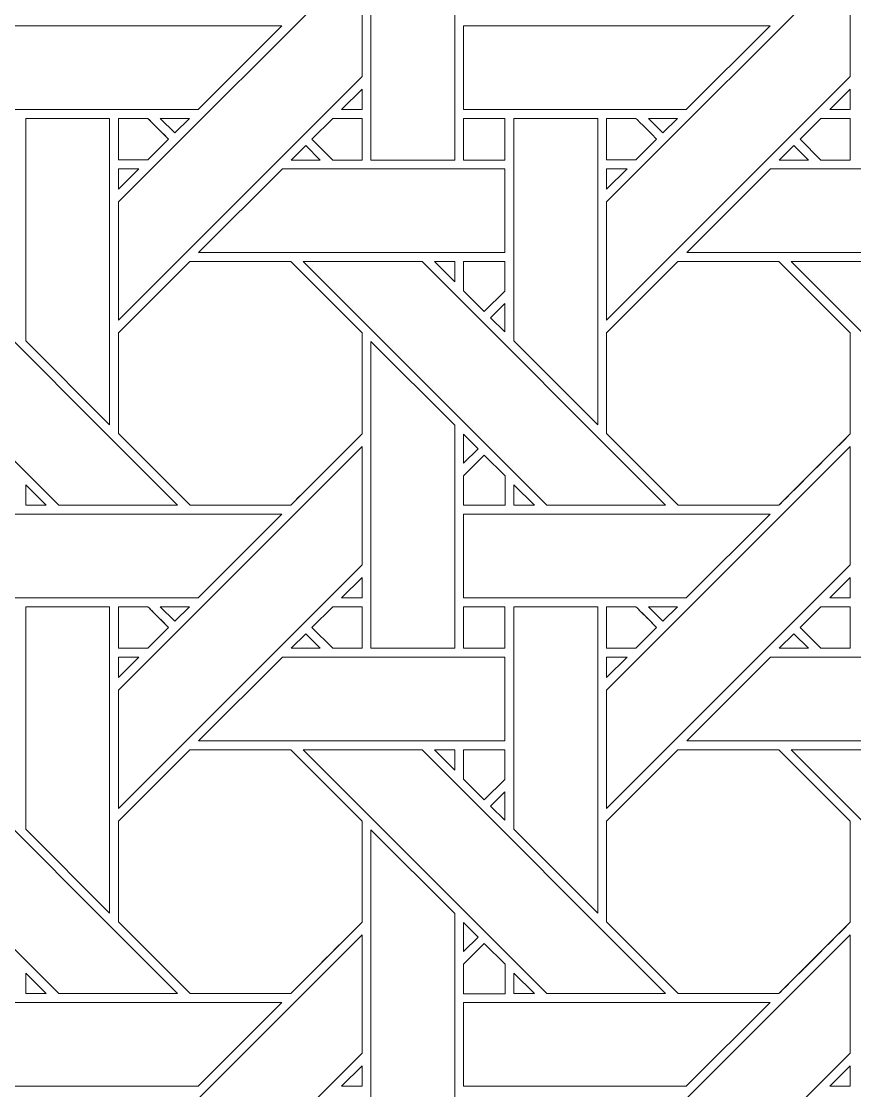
# Model space of a CAD drawing. Header units: inches. Extents: x 2.4 to 22.4, y -0.9 to 19.1.
# Drawn here: x 16.227 to 17.846, y 8.195 to 10.272 of the extents above; entities that cross this region are included whole.
import ezdxf

# ---------------------------------------------------------------- set-up
doc = ezdxf.new("R2010")
doc.units = ezdxf.units.IN
doc.header["$MEASUREMENT"] = 0
doc.layers.add('Design', color=7, linetype='Continuous', lineweight=0)

msp = doc.modelspace()

# ---------------------------------------------------------------- linework, layer by layer
at = {"layer": 'Design'}
for points, knots in [([(12.3829, 19.0948), (6.86, 19.0948), (2.3829, 14.6176), (2.3829, 9.0948), (2.3829, 3.5719), (6.86, -0.9052), (12.3829, -0.9052), (17.9057, -0.9052), (22.3829, 3.5719), (22.3829, 9.0948), (22.3829, 14.6176), (17.9057, 19.0948), (12.3829, 19.0948)], [0, 0, 0, 0, 1, 1, 1, 2, 2, 2, 3, 3, 3, 4, 4, 4, 4]), ([(12.3829, 17.972), (7.4801, 17.972), (3.5056, 13.9975), (3.5056, 9.0948), (3.5056, 4.192), (7.4801, 0.2175), (12.3829, 0.2175), (17.2856, 0.2175), (21.2601, 4.192), (21.2601, 9.0948), (21.2601, 13.9975), (17.2856, 17.972), (12.3829, 17.972)], [0, 0, 0, 0, 1, 1, 1, 2, 2, 2, 3, 3, 3, 4, 4, 4, 4]), ([(16.9061, 10.0031), (16.9061, 10.0031), (16.9061, 10.599), (16.9061, 10.599), (16.9061, 10.599), (17.0689, 10.4368), (17.0689, 10.4368), (17.0689, 10.4368), (17.0689, 10.0031), (17.0689, 10.0031), (17.0689, 10.0031), (16.9061, 10.0031), (16.9061, 10.0031)], [0, 0, 0, 0, 1, 1, 1, 2, 2, 2, 3, 3, 3, 4, 4, 4, 4]), ([(16.889, 10.1654), (16.889, 10.1654), (16.4153, 9.6917), (16.4153, 9.6917), (16.4153, 9.6917), (16.4153, 9.9218), (16.4153, 9.9218), (16.4153, 9.9218), (16.889, 10.3954), (16.889, 10.3954), (16.889, 10.3954), (16.889, 10.1654), (16.889, 10.1654)], [0, 0, 0, 0, 1, 1, 1, 2, 2, 2, 3, 3, 3, 4, 4, 4, 4]), ([(17.8377, 10.1654), (17.8377, 10.1654), (17.364, 9.6917), (17.364, 9.6917), (17.364, 9.6917), (17.364, 9.9218), (17.364, 9.9218), (17.364, 9.9218), (17.8377, 10.3954), (17.8377, 10.3954), (17.8377, 10.3954), (17.8377, 10.1654), (17.8377, 10.1654)], [0, 0, 0, 0, 1, 1, 1, 2, 2, 2, 3, 3, 3, 4, 4, 4, 4]), ([(16.5704, 10.1012), (16.5704, 10.1012), (16.1375, 10.1012), (16.1375, 10.1012), (16.1375, 10.1012), (16.1375, 10.2639), (16.1375, 10.2639), (16.1375, 10.2639), (16.7332, 10.2639), (16.7332, 10.2639), (16.7332, 10.2639), (16.5704, 10.1012), (16.5704, 10.1012)], [0, 0, 0, 0, 1, 1, 1, 2, 2, 2, 3, 3, 3, 4, 4, 4, 4]), ([(17.5191, 10.1012), (17.5191, 10.1012), (17.0862, 10.1012), (17.0862, 10.1012), (17.0862, 10.1012), (17.0862, 10.2639), (17.0862, 10.2639), (17.0862, 10.2639), (17.6819, 10.2639), (17.6819, 10.2639), (17.6819, 10.2639), (17.5191, 10.1012), (17.5191, 10.1012)], [0, 0, 0, 0, 1, 1, 1, 2, 2, 2, 3, 3, 3, 4, 4, 4, 4]), ([(16.889, 10.141), (16.889, 10.141), (16.889, 10.1012), (16.889, 10.1012), (16.889, 10.1012), (16.8492, 10.1012), (16.8492, 10.1012), (16.8492, 10.1012), (16.889, 10.141), (16.889, 10.141)], [0, 0, 0, 0, 1, 1, 1, 2, 2, 2, 3, 3, 3, 3]), ([(17.8377, 10.141), (17.8377, 10.141), (17.8377, 10.1012), (17.8377, 10.1012), (17.8377, 10.1012), (17.7979, 10.1012), (17.7979, 10.1012), (17.7979, 10.1012), (17.8377, 10.141), (17.8377, 10.141)], [0, 0, 0, 0, 1, 1, 1, 2, 2, 2, 3, 3, 3, 3]), ([(16.2352, 9.6517), (16.2352, 9.6517), (16.2352, 10.0839), (16.2352, 10.0839), (16.2352, 10.0839), (16.3982, 10.0839), (16.3982, 10.0839), (16.3982, 10.0839), (16.3982, 9.4888), (16.3982, 9.4888), (16.3982, 9.4888), (16.2352, 9.6517), (16.2352, 9.6517)], [0, 0, 0, 0, 1, 1, 1, 2, 2, 2, 3, 3, 3, 4, 4, 4, 4]), ([(16.4153, 10.0032), (16.4153, 10.0032), (16.4153, 10.0839), (16.4153, 10.0839), (16.4153, 10.0839), (16.4724, 10.0839), (16.4724, 10.0839), (16.4775, 10.0788), (16.5083, 10.048), (16.5127, 10.0436), (16.5127, 10.0436), (16.4723, 10.0032), (16.4723, 10.0032), (16.4723, 10.0032), (16.4153, 10.0032), (16.4153, 10.0032)], [0, 0, 0, 0, 1, 1, 1, 2, 2, 2, 3, 3, 3, 4, 4, 4, 5, 5, 5, 5]), ([(16.4973, 10.059), (16.4973, 10.059), (16.5127, 10.0436), (16.5127, 10.0436), (16.5127, 10.0436), (16.4723, 10.0032), (16.4723, 10.0032), (16.4723, 10.0032), (16.4153, 10.0032), (16.4153, 10.0032), (16.4153, 10.0032), (16.4153, 10.0839), (16.4153, 10.0839), (16.4153, 10.0839), (16.4724, 10.0839), (16.4724, 10.0839), (16.4778, 10.0785), (16.4879, 10.0685), (16.4973, 10.059)], [0, 0, 0, 0, 1, 1, 1, 2, 2, 2, 3, 3, 3, 4, 4, 4, 5, 5, 5, 6, 6, 6, 6]), ([(16.4967, 10.0839), (16.4967, 10.0839), (16.5532, 10.0839), (16.5532, 10.0839), (16.5532, 10.0839), (16.5249, 10.0557), (16.5249, 10.0557), (16.5249, 10.0557), (16.4967, 10.0839), (16.4967, 10.0839)], [0, 0, 0, 0, 1, 1, 1, 2, 2, 2, 3, 3, 3, 3]), ([(16.8319, 10.0031), (16.8319, 10.0031), (16.7915, 10.0435), (16.7915, 10.0435), (16.7915, 10.0435), (16.832, 10.084), (16.832, 10.084), (16.832, 10.084), (16.889, 10.084), (16.889, 10.084), (16.889, 10.084), (16.889, 10.0031), (16.889, 10.0031), (16.889, 10.0031), (16.8319, 10.0031), (16.8319, 10.0031)], [0, 0, 0, 0, 1, 1, 1, 2, 2, 2, 3, 3, 3, 4, 4, 4, 5, 5, 5, 5]), ([(16.889, 10.0031), (16.889, 10.0031), (16.8319, 10.0031), (16.8319, 10.0031), (16.8319, 10.0031), (16.7915, 10.0435), (16.7915, 10.0435), (16.7915, 10.0435), (16.832, 10.084), (16.832, 10.084), (16.832, 10.084), (16.889, 10.084), (16.889, 10.084), (16.889, 10.084), (16.889, 10.0031), (16.889, 10.0031)], [0, 0, 0, 0, 1, 1, 1, 2, 2, 2, 3, 3, 3, 4, 4, 4, 5, 5, 5, 5]), ([(17.0862, 10.0031), (17.0862, 10.0031), (17.0862, 10.0839), (17.0862, 10.0839), (17.0862, 10.0839), (17.1665, 10.0839), (17.1665, 10.0839), (17.1665, 10.0839), (17.1665, 10.0031), (17.1665, 10.0031), (17.1665, 10.0031), (17.0862, 10.0031), (17.0862, 10.0031)], [0, 0, 0, 0, 1, 1, 1, 2, 2, 2, 3, 3, 3, 4, 4, 4, 4]), ([(17.0862, 10.0031), (17.0862, 10.0031), (17.0862, 10.0839), (17.0862, 10.0839), (17.0862, 10.0839), (17.1665, 10.0839), (17.1665, 10.0839), (17.1665, 10.0839), (17.1665, 10.0031), (17.1665, 10.0031), (17.1665, 10.0031), (17.0862, 10.0031), (17.0862, 10.0031)], [0, 0, 0, 0, 1, 1, 1, 2, 2, 2, 3, 3, 3, 4, 4, 4, 4]), ([(17.184, 9.6517), (17.184, 9.6517), (17.184, 10.0839), (17.184, 10.0839), (17.184, 10.0839), (17.3469, 10.0839), (17.3469, 10.0839), (17.3469, 10.0839), (17.3469, 9.4888), (17.3469, 9.4888), (17.3469, 9.4888), (17.184, 9.6517), (17.184, 9.6517)], [0, 0, 0, 0, 1, 1, 1, 2, 2, 2, 3, 3, 3, 4, 4, 4, 4]), ([(17.3641, 10.0032), (17.3641, 10.0032), (17.3641, 10.0839), (17.3641, 10.0839), (17.3641, 10.0839), (17.4211, 10.0839), (17.4211, 10.0839), (17.4263, 10.0788), (17.457, 10.048), (17.4615, 10.0436), (17.4615, 10.0436), (17.421, 10.0032), (17.421, 10.0032), (17.421, 10.0032), (17.3641, 10.0032), (17.3641, 10.0032)], [0, 0, 0, 0, 1, 1, 1, 2, 2, 2, 3, 3, 3, 4, 4, 4, 5, 5, 5, 5]), ([(17.4615, 10.0436), (17.4615, 10.0436), (17.421, 10.0032), (17.421, 10.0032), (17.421, 10.0032), (17.3641, 10.0032), (17.3641, 10.0032), (17.3641, 10.0032), (17.3641, 10.0839), (17.3641, 10.0839), (17.3641, 10.0839), (17.4211, 10.0839), (17.4211, 10.0839), (17.4263, 10.0788), (17.4571, 10.048), (17.4615, 10.0436)], [0, 0, 0, 0, 1, 1, 1, 2, 2, 2, 3, 3, 3, 4, 4, 4, 5, 5, 5, 5]), ([(17.4455, 10.0839), (17.4455, 10.0839), (17.5019, 10.0839), (17.5019, 10.0839), (17.5019, 10.0839), (17.4736, 10.0557), (17.4736, 10.0557), (17.4736, 10.0557), (17.4455, 10.0839), (17.4455, 10.0839)], [0, 0, 0, 0, 1, 1, 1, 2, 2, 2, 3, 3, 3, 3]), ([(17.7806, 10.0031), (17.7806, 10.0031), (17.7403, 10.0435), (17.7403, 10.0435), (17.7403, 10.0435), (17.7807, 10.084), (17.7807, 10.084), (17.7807, 10.084), (17.8377, 10.084), (17.8377, 10.084), (17.8377, 10.084), (17.8377, 10.0031), (17.8377, 10.0031), (17.8377, 10.0031), (17.7806, 10.0031), (17.7806, 10.0031)], [0, 0, 0, 0, 1, 1, 1, 2, 2, 2, 3, 3, 3, 4, 4, 4, 5, 5, 5, 5]), ([(17.8377, 10.0031), (17.8377, 10.0031), (17.7806, 10.0031), (17.7806, 10.0031), (17.7806, 10.0031), (17.7403, 10.0435), (17.7403, 10.0435), (17.7403, 10.0435), (17.7807, 10.084), (17.7807, 10.084), (17.7807, 10.084), (17.8377, 10.084), (17.8377, 10.084), (17.8377, 10.084), (17.8377, 10.0031), (17.8377, 10.0031)], [0, 0, 0, 0, 1, 1, 1, 2, 2, 2, 3, 3, 3, 4, 4, 4, 5, 5, 5, 5]), ([(16.7794, 10.0314), (16.7794, 10.0314), (16.8076, 10.0031), (16.8076, 10.0031), (16.8076, 10.0031), (16.7511, 10.0031), (16.7511, 10.0031), (16.7511, 10.0031), (16.7794, 10.0314), (16.7794, 10.0314)], [0, 0, 0, 0, 1, 1, 1, 2, 2, 2, 3, 3, 3, 3]), ([(17.7281, 10.0314), (17.7281, 10.0314), (17.7564, 10.0031), (17.7564, 10.0031), (17.7564, 10.0031), (17.6999, 10.0031), (17.6999, 10.0031), (17.6999, 10.0031), (17.7281, 10.0314), (17.7281, 10.0314)], [0, 0, 0, 0, 1, 1, 1, 2, 2, 2, 3, 3, 3, 3]), ([(16.4551, 9.986), (16.4551, 9.986), (16.4153, 9.9462), (16.4153, 9.9462), (16.4153, 9.9462), (16.4153, 9.986), (16.4153, 9.986), (16.4153, 9.986), (16.4551, 9.986), (16.4551, 9.986)], [0, 0, 0, 0, 1, 1, 1, 2, 2, 2, 3, 3, 3, 3]), ([(17.1664, 9.986), (17.1664, 9.986), (17.1664, 9.8232), (17.1664, 9.8232), (17.1664, 9.8232), (16.5711, 9.8232), (16.5711, 9.8232), (16.5711, 9.8232), (16.734, 9.986), (16.734, 9.986), (16.734, 9.986), (17.1664, 9.986), (17.1664, 9.986)], [0, 0, 0, 0, 1, 1, 1, 2, 2, 2, 3, 3, 3, 4, 4, 4, 4]), ([(17.4039, 9.986), (17.4039, 9.986), (17.364, 9.9462), (17.364, 9.9462), (17.364, 9.9462), (17.364, 9.986), (17.364, 9.986), (17.364, 9.986), (17.4039, 9.986), (17.4039, 9.986)], [0, 0, 0, 0, 1, 1, 1, 2, 2, 2, 3, 3, 3, 3]), ([(18.1152, 9.986), (18.1152, 9.986), (18.1152, 9.8232), (18.1152, 9.8232), (18.1152, 9.8232), (17.5199, 9.8232), (17.5199, 9.8232), (17.5199, 9.8232), (17.6827, 9.986), (17.6827, 9.986), (17.6827, 9.986), (18.1152, 9.986), (18.1152, 9.986)], [0, 0, 0, 0, 1, 1, 1, 2, 2, 2, 3, 3, 3, 4, 4, 4, 4]), ([(16.2993, 9.3324), (16.2993, 9.3324), (15.8257, 9.8061), (15.8257, 9.8061), (15.8257, 9.8061), (16.0567, 9.8061), (16.0567, 9.8061), (16.0567, 9.8061), (16.5303, 9.3324), (16.5303, 9.3324), (16.5303, 9.3324), (16.2993, 9.3324), (16.2993, 9.3324)], [0, 0, 0, 0, 1, 1, 1, 2, 2, 2, 3, 3, 3, 4, 4, 4, 4]), ([(16.7503, 9.3324), (16.7503, 9.3324), (16.5546, 9.3324), (16.5546, 9.3324), (16.5546, 9.3324), (16.4153, 9.4717), (16.4153, 9.4717), (16.4153, 9.4717), (16.4153, 9.6673), (16.4153, 9.6673), (16.4153, 9.6673), (16.554, 9.8061), (16.554, 9.8061), (16.554, 9.8061), (16.7502, 9.8061), (16.7502, 9.8061), (16.7502, 9.8061), (16.889, 9.6673), (16.889, 9.6673), (16.889, 9.6673), (16.889, 9.4711), (16.889, 9.4711), (16.8712, 9.4532), (16.7593, 9.3414), (16.7503, 9.3324)], [0, 0, 0, 0, 1, 1, 1, 2, 2, 2, 3, 3, 3, 4, 4, 4, 5, 5, 5, 6, 6, 6, 7, 7, 7, 8, 8, 8, 8]), ([(16.889, 9.4711), (16.8714, 9.4533), (16.7594, 9.3416), (16.7503, 9.3324), (16.7503, 9.3324), (16.5546, 9.3324), (16.5546, 9.3324), (16.5546, 9.3324), (16.4153, 9.4717), (16.4153, 9.4717), (16.4153, 9.4717), (16.4153, 9.6673), (16.4153, 9.6673), (16.4153, 9.6673), (16.554, 9.8061), (16.554, 9.8061), (16.554, 9.8061), (16.7502, 9.8061), (16.7502, 9.8061), (16.7502, 9.8061), (16.889, 9.6673), (16.889, 9.6673), (16.889, 9.6673), (16.889, 9.4711), (16.889, 9.4711)], [0, 0, 0, 0, 1, 1, 1, 2, 2, 2, 3, 3, 3, 4, 4, 4, 5, 5, 5, 6, 6, 6, 7, 7, 7, 8, 8, 8, 8]), ([(17.248, 9.3324), (17.248, 9.3324), (16.7745, 9.8061), (16.7745, 9.8061), (16.7745, 9.8061), (17.0054, 9.8061), (17.0054, 9.8061), (17.0054, 9.8061), (17.479, 9.3324), (17.479, 9.3324), (17.479, 9.3324), (17.248, 9.3324), (17.248, 9.3324)], [0, 0, 0, 0, 1, 1, 1, 2, 2, 2, 3, 3, 3, 4, 4, 4, 4]), ([(17.069, 9.8061), (17.069, 9.8061), (17.069, 9.7662), (17.069, 9.7662), (17.069, 9.7662), (17.0295, 9.8061), (17.0295, 9.8061), (17.0295, 9.8061), (17.069, 9.8061), (17.069, 9.8061)], [0, 0, 0, 0, 1, 1, 1, 2, 2, 2, 3, 3, 3, 3]), ([(17.1665, 9.8061), (17.1665, 9.8061), (17.1665, 9.7485), (17.1665, 9.7485), (17.1665, 9.7485), (17.1265, 9.7085), (17.1265, 9.7085), (17.1265, 9.7085), (17.0862, 9.7489), (17.0862, 9.7489), (17.0862, 9.7489), (17.0862, 9.8061), (17.0862, 9.8061), (17.0862, 9.8061), (17.1665, 9.8061), (17.1665, 9.8061)], [0, 0, 0, 0, 1, 1, 1, 2, 2, 2, 3, 3, 3, 4, 4, 4, 5, 5, 5, 5]), ([(17.1265, 9.7085), (17.1265, 9.7085), (17.0862, 9.7489), (17.0862, 9.7489), (17.0862, 9.7489), (17.0862, 9.8061), (17.0862, 9.8061), (17.0862, 9.8061), (17.1665, 9.8061), (17.1665, 9.8061), (17.1665, 9.8061), (17.1665, 9.7485), (17.1665, 9.7485), (17.1665, 9.7485), (17.1265, 9.7085), (17.1265, 9.7085)], [0, 0, 0, 0, 1, 1, 1, 2, 2, 2, 3, 3, 3, 4, 4, 4, 5, 5, 5, 5]), ([(17.699, 9.3324), (17.699, 9.3324), (17.5033, 9.3324), (17.5033, 9.3324), (17.5033, 9.3324), (17.3641, 9.4717), (17.3641, 9.4717), (17.3641, 9.4717), (17.3641, 9.6673), (17.3641, 9.6673), (17.3641, 9.6673), (17.5028, 9.8061), (17.5028, 9.8061), (17.5028, 9.8061), (17.699, 9.8061), (17.699, 9.8061), (17.699, 9.8061), (17.8377, 9.6673), (17.8377, 9.6673), (17.8377, 9.6673), (17.8377, 9.4711), (17.8377, 9.4711), (17.8199, 9.4532), (17.708, 9.3414), (17.699, 9.3324)], [0, 0, 0, 0, 1, 1, 1, 2, 2, 2, 3, 3, 3, 4, 4, 4, 5, 5, 5, 6, 6, 6, 7, 7, 7, 8, 8, 8, 8]), ([(17.8377, 9.4711), (17.8203, 9.4535), (17.7083, 9.3417), (17.699, 9.3324), (17.699, 9.3324), (17.5033, 9.3324), (17.5033, 9.3324), (17.5033, 9.3324), (17.3641, 9.4717), (17.3641, 9.4717), (17.3641, 9.4717), (17.3641, 9.6673), (17.3641, 9.6673), (17.3641, 9.6673), (17.5028, 9.8061), (17.5028, 9.8061), (17.5028, 9.8061), (17.699, 9.8061), (17.699, 9.8061), (17.699, 9.8061), (17.8377, 9.6673), (17.8377, 9.6673), (17.8377, 9.6673), (17.8377, 9.4711), (17.8377, 9.4711)], [0, 0, 0, 0, 1, 1, 1, 2, 2, 2, 3, 3, 3, 4, 4, 4, 5, 5, 5, 6, 6, 6, 7, 7, 7, 8, 8, 8, 8]), ([(18.1968, 9.3324), (18.1968, 9.3324), (17.7232, 9.8061), (17.7232, 9.8061), (17.7232, 9.8061), (17.9541, 9.8061), (17.9541, 9.8061), (17.9541, 9.8061), (18.4278, 9.3324), (18.4278, 9.3324), (18.4278, 9.3324), (18.1968, 9.3324), (18.1968, 9.3324)], [0, 0, 0, 0, 1, 1, 1, 2, 2, 2, 3, 3, 3, 4, 4, 4, 4]), ([(17.1664, 9.7242), (17.1664, 9.7242), (17.1664, 9.6691), (17.1664, 9.6691), (17.1664, 9.6691), (17.1387, 9.6964), (17.1387, 9.6964), (17.1387, 9.6964), (17.1664, 9.7242), (17.1664, 9.7242)], [0, 0, 0, 0, 1, 1, 1, 2, 2, 2, 3, 3, 3, 3]), ([(16.9061, 9.0544), (16.9061, 9.0544), (16.9061, 9.6503), (16.9061, 9.6503), (16.9061, 9.6503), (17.0689, 9.4881), (17.0689, 9.4881), (17.0689, 9.4881), (17.0689, 9.0544), (17.0689, 9.0544), (17.0689, 9.0544), (16.9061, 9.0544), (16.9061, 9.0544)], [0, 0, 0, 0, 1, 1, 1, 2, 2, 2, 3, 3, 3, 4, 4, 4, 4]), ([(17.0862, 9.4138), (17.0862, 9.4138), (17.0862, 9.4706), (17.0862, 9.4706), (17.0862, 9.4706), (17.1144, 9.442), (17.1144, 9.442), (17.1144, 9.442), (17.0862, 9.4138), (17.0862, 9.4138)], [0, 0, 0, 0, 1, 1, 1, 2, 2, 2, 3, 3, 3, 3]), ([(16.889, 9.2166), (16.889, 9.2166), (16.4153, 8.743), (16.4153, 8.743), (16.4153, 8.743), (16.4153, 8.9731), (16.4153, 8.9731), (16.4153, 8.9731), (16.889, 9.4467), (16.889, 9.4467), (16.889, 9.4467), (16.889, 9.2166), (16.889, 9.2166)], [0, 0, 0, 0, 1, 1, 1, 2, 2, 2, 3, 3, 3, 4, 4, 4, 4]), ([(17.8377, 9.2166), (17.8377, 9.2166), (17.364, 8.743), (17.364, 8.743), (17.364, 8.743), (17.364, 8.9731), (17.364, 8.9731), (17.364, 8.9731), (17.8377, 9.4467), (17.8377, 9.4467), (17.8377, 9.4467), (17.8377, 9.2166), (17.8377, 9.2166)], [0, 0, 0, 0, 1, 1, 1, 2, 2, 2, 3, 3, 3, 4, 4, 4, 4]), ([(17.0862, 9.3322), (17.0862, 9.3322), (17.0862, 9.3895), (17.0862, 9.3895), (17.0862, 9.3895), (17.1265, 9.4298), (17.1265, 9.4298), (17.1265, 9.4298), (17.1669, 9.3895), (17.1669, 9.3895), (17.1669, 9.3895), (17.1669, 9.3322), (17.1669, 9.3322), (17.1669, 9.3322), (17.0862, 9.3322), (17.0862, 9.3322)], [0, 0, 0, 0, 1, 1, 1, 2, 2, 2, 3, 3, 3, 4, 4, 4, 5, 5, 5, 5]), ([(17.1265, 9.4298), (17.1265, 9.4298), (17.1669, 9.3895), (17.1669, 9.3895), (17.1669, 9.3895), (17.1669, 9.3322), (17.1669, 9.3322), (17.1669, 9.3322), (17.0862, 9.3322), (17.0862, 9.3322), (17.0862, 9.3322), (17.0862, 9.3895), (17.0862, 9.3895), (17.0862, 9.3895), (17.1265, 9.4298), (17.1265, 9.4298)], [0, 0, 0, 0, 1, 1, 1, 2, 2, 2, 3, 3, 3, 4, 4, 4, 5, 5, 5, 5]), ([(16.2354, 9.3324), (16.2354, 9.3324), (16.2354, 9.3722), (16.2354, 9.3722), (16.2354, 9.3722), (16.2751, 9.3324), (16.2751, 9.3324), (16.2751, 9.3324), (16.2354, 9.3324), (16.2354, 9.3324)], [0, 0, 0, 0, 1, 1, 1, 2, 2, 2, 3, 3, 3, 3]), ([(17.1841, 9.3324), (17.1841, 9.3324), (17.1841, 9.3722), (17.1841, 9.3722), (17.1841, 9.3722), (17.2238, 9.3324), (17.2238, 9.3324), (17.2238, 9.3324), (17.1841, 9.3324), (17.1841, 9.3324)], [0, 0, 0, 0, 1, 1, 1, 2, 2, 2, 3, 3, 3, 3]), ([(16.5704, 9.1525), (16.5704, 9.1525), (16.1375, 9.1525), (16.1375, 9.1525), (16.1375, 9.1525), (16.1375, 9.3152), (16.1375, 9.3152), (16.1375, 9.3152), (16.7332, 9.3152), (16.7332, 9.3152), (16.7332, 9.3152), (16.5704, 9.1525), (16.5704, 9.1525)], [0, 0, 0, 0, 1, 1, 1, 2, 2, 2, 3, 3, 3, 4, 4, 4, 4]), ([(17.5191, 9.1525), (17.5191, 9.1525), (17.0862, 9.1525), (17.0862, 9.1525), (17.0862, 9.1525), (17.0862, 9.3152), (17.0862, 9.3152), (17.0862, 9.3152), (17.6819, 9.3152), (17.6819, 9.3152), (17.6819, 9.3152), (17.5191, 9.1525), (17.5191, 9.1525)], [0, 0, 0, 0, 1, 1, 1, 2, 2, 2, 3, 3, 3, 4, 4, 4, 4]), ([(16.889, 9.1923), (16.889, 9.1923), (16.889, 9.1525), (16.889, 9.1525), (16.889, 9.1525), (16.8492, 9.1525), (16.8492, 9.1525), (16.8492, 9.1525), (16.889, 9.1923), (16.889, 9.1923)], [0, 0, 0, 0, 1, 1, 1, 2, 2, 2, 3, 3, 3, 3]), ([(17.8377, 9.1923), (17.8377, 9.1923), (17.8377, 9.1525), (17.8377, 9.1525), (17.8377, 9.1525), (17.7979, 9.1525), (17.7979, 9.1525), (17.7979, 9.1525), (17.8377, 9.1923), (17.8377, 9.1923)], [0, 0, 0, 0, 1, 1, 1, 2, 2, 2, 3, 3, 3, 3]), ([(16.2352, 8.703), (16.2352, 8.703), (16.2352, 9.1352), (16.2352, 9.1352), (16.2352, 9.1352), (16.3982, 9.1352), (16.3982, 9.1352), (16.3982, 9.1352), (16.3982, 8.5401), (16.3982, 8.5401), (16.3982, 8.5401), (16.2352, 8.703), (16.2352, 8.703)], [0, 0, 0, 0, 1, 1, 1, 2, 2, 2, 3, 3, 3, 4, 4, 4, 4]), ([(16.4153, 9.0544), (16.4153, 9.0544), (16.4153, 9.1352), (16.4153, 9.1352), (16.4153, 9.1352), (16.4724, 9.1352), (16.4724, 9.1352), (16.4775, 9.1301), (16.5083, 9.0993), (16.5127, 9.0948), (16.5127, 9.0948), (16.4723, 9.0544), (16.4723, 9.0544), (16.4723, 9.0544), (16.4153, 9.0544), (16.4153, 9.0544)], [0, 0, 0, 0, 1, 1, 1, 2, 2, 2, 3, 3, 3, 4, 4, 4, 5, 5, 5, 5]), ([(16.4988, 9.1088), (16.4988, 9.1088), (16.5127, 9.0948), (16.5127, 9.0948), (16.5127, 9.0948), (16.4723, 9.0544), (16.4723, 9.0544), (16.4723, 9.0544), (16.4153, 9.0544), (16.4153, 9.0544), (16.4153, 9.0544), (16.4153, 9.1352), (16.4153, 9.1352), (16.4153, 9.1352), (16.4724, 9.1352), (16.4724, 9.1352), (16.4781, 9.1295), (16.489, 9.1186), (16.4988, 9.1088)], [0, 0, 0, 0, 1, 1, 1, 2, 2, 2, 3, 3, 3, 4, 4, 4, 5, 5, 5, 6, 6, 6, 6]), ([(16.4967, 9.1352), (16.4967, 9.1352), (16.5532, 9.1352), (16.5532, 9.1352), (16.5532, 9.1352), (16.5249, 9.107), (16.5249, 9.107), (16.5249, 9.107), (16.4967, 9.1352), (16.4967, 9.1352)], [0, 0, 0, 0, 1, 1, 1, 2, 2, 2, 3, 3, 3, 3]), ([(16.8319, 9.0544), (16.8319, 9.0544), (16.7915, 9.0948), (16.7915, 9.0948), (16.7915, 9.0948), (16.832, 9.1352), (16.832, 9.1352), (16.832, 9.1352), (16.889, 9.1352), (16.889, 9.1352), (16.889, 9.1352), (16.889, 9.0544), (16.889, 9.0544), (16.889, 9.0544), (16.8319, 9.0544), (16.8319, 9.0544)], [0, 0, 0, 0, 1, 1, 1, 2, 2, 2, 3, 3, 3, 4, 4, 4, 5, 5, 5, 5]), ([(16.889, 9.0544), (16.889, 9.0544), (16.8319, 9.0544), (16.8319, 9.0544), (16.8319, 9.0544), (16.7915, 9.0948), (16.7915, 9.0948), (16.7915, 9.0948), (16.832, 9.1352), (16.832, 9.1352), (16.832, 9.1352), (16.889, 9.1352), (16.889, 9.1352), (16.889, 9.1352), (16.889, 9.0544), (16.889, 9.0544)], [0, 0, 0, 0, 1, 1, 1, 2, 2, 2, 3, 3, 3, 4, 4, 4, 5, 5, 5, 5]), ([(17.0862, 9.0544), (17.0862, 9.0544), (17.0862, 9.1352), (17.0862, 9.1352), (17.0862, 9.1352), (17.1665, 9.1352), (17.1665, 9.1352), (17.1665, 9.1352), (17.1665, 9.0544), (17.1665, 9.0544), (17.1665, 9.0544), (17.0862, 9.0544), (17.0862, 9.0544)], [0, 0, 0, 0, 1, 1, 1, 2, 2, 2, 3, 3, 3, 4, 4, 4, 4]), ([(17.0862, 9.0544), (17.0862, 9.0544), (17.0862, 9.1352), (17.0862, 9.1352), (17.0862, 9.1352), (17.1665, 9.1352), (17.1665, 9.1352), (17.1665, 9.1352), (17.1665, 9.0544), (17.1665, 9.0544), (17.1665, 9.0544), (17.0862, 9.0544), (17.0862, 9.0544)], [0, 0, 0, 0, 1, 1, 1, 2, 2, 2, 3, 3, 3, 4, 4, 4, 4]), ([(17.184, 8.703), (17.184, 8.703), (17.184, 9.1352), (17.184, 9.1352), (17.184, 9.1352), (17.3469, 9.1352), (17.3469, 9.1352), (17.3469, 9.1352), (17.3469, 8.5401), (17.3469, 8.5401), (17.3469, 8.5401), (17.184, 8.703), (17.184, 8.703)], [0, 0, 0, 0, 1, 1, 1, 2, 2, 2, 3, 3, 3, 4, 4, 4, 4]), ([(17.3641, 9.0544), (17.3641, 9.0544), (17.3641, 9.1352), (17.3641, 9.1352), (17.3641, 9.1352), (17.4211, 9.1352), (17.4211, 9.1352), (17.4263, 9.1301), (17.457, 9.0993), (17.4615, 9.0948), (17.4615, 9.0948), (17.421, 9.0544), (17.421, 9.0544), (17.421, 9.0544), (17.3641, 9.0544), (17.3641, 9.0544)], [0, 0, 0, 0, 1, 1, 1, 2, 2, 2, 3, 3, 3, 4, 4, 4, 5, 5, 5, 5]), ([(17.446, 9.1102), (17.446, 9.1102), (17.4615, 9.0948), (17.4615, 9.0948), (17.4615, 9.0948), (17.421, 9.0544), (17.421, 9.0544), (17.421, 9.0544), (17.3641, 9.0544), (17.3641, 9.0544), (17.3641, 9.0544), (17.3641, 9.1352), (17.3641, 9.1352), (17.3641, 9.1352), (17.4211, 9.1352), (17.4211, 9.1352), (17.4266, 9.1298), (17.4366, 9.1197), (17.446, 9.1102)], [0, 0, 0, 0, 1, 1, 1, 2, 2, 2, 3, 3, 3, 4, 4, 4, 5, 5, 5, 6, 6, 6, 6]), ([(17.4455, 9.1352), (17.4455, 9.1352), (17.5019, 9.1352), (17.5019, 9.1352), (17.5019, 9.1352), (17.4736, 9.107), (17.4736, 9.107), (17.4736, 9.107), (17.4455, 9.1352), (17.4455, 9.1352)], [0, 0, 0, 0, 1, 1, 1, 2, 2, 2, 3, 3, 3, 3]), ([(17.7806, 9.0544), (17.7806, 9.0544), (17.7403, 9.0948), (17.7403, 9.0948), (17.7403, 9.0948), (17.7807, 9.1352), (17.7807, 9.1352), (17.7807, 9.1352), (17.8377, 9.1352), (17.8377, 9.1352), (17.8377, 9.1352), (17.8377, 9.0544), (17.8377, 9.0544), (17.8377, 9.0544), (17.7806, 9.0544), (17.7806, 9.0544)], [0, 0, 0, 0, 1, 1, 1, 2, 2, 2, 3, 3, 3, 4, 4, 4, 5, 5, 5, 5]), ([(17.8377, 9.0544), (17.8377, 9.0544), (17.7806, 9.0544), (17.7806, 9.0544), (17.7806, 9.0544), (17.7403, 9.0948), (17.7403, 9.0948), (17.7403, 9.0948), (17.7807, 9.1352), (17.7807, 9.1352), (17.7807, 9.1352), (17.8377, 9.1352), (17.8377, 9.1352), (17.8377, 9.1352), (17.8377, 9.0544), (17.8377, 9.0544)], [0, 0, 0, 0, 1, 1, 1, 2, 2, 2, 3, 3, 3, 4, 4, 4, 5, 5, 5, 5]), ([(16.7794, 9.0827), (16.7794, 9.0827), (16.8076, 9.0544), (16.8076, 9.0544), (16.8076, 9.0544), (16.7511, 9.0544), (16.7511, 9.0544), (16.7511, 9.0544), (16.7794, 9.0827), (16.7794, 9.0827)], [0, 0, 0, 0, 1, 1, 1, 2, 2, 2, 3, 3, 3, 3]), ([(17.7281, 9.0827), (17.7281, 9.0827), (17.7564, 9.0544), (17.7564, 9.0544), (17.7564, 9.0544), (17.6999, 9.0544), (17.6999, 9.0544), (17.6999, 9.0544), (17.7281, 9.0827), (17.7281, 9.0827)], [0, 0, 0, 0, 1, 1, 1, 2, 2, 2, 3, 3, 3, 3]), ([(16.4551, 9.0373), (16.4551, 9.0373), (16.4153, 8.9975), (16.4153, 8.9975), (16.4153, 8.9975), (16.4153, 9.0373), (16.4153, 9.0373), (16.4153, 9.0373), (16.4551, 9.0373), (16.4551, 9.0373)], [0, 0, 0, 0, 1, 1, 1, 2, 2, 2, 3, 3, 3, 3]), ([(17.1664, 9.0373), (17.1664, 9.0373), (17.1664, 8.8745), (17.1664, 8.8745), (17.1664, 8.8745), (16.5711, 8.8745), (16.5711, 8.8745), (16.5711, 8.8745), (16.734, 9.0373), (16.734, 9.0373), (16.734, 9.0373), (17.1664, 9.0373), (17.1664, 9.0373)], [0, 0, 0, 0, 1, 1, 1, 2, 2, 2, 3, 3, 3, 4, 4, 4, 4]), ([(17.4039, 9.0373), (17.4039, 9.0373), (17.364, 8.9974), (17.364, 8.9974), (17.364, 8.9974), (17.364, 9.0373), (17.364, 9.0373), (17.364, 9.0373), (17.4039, 9.0373), (17.4039, 9.0373)], [0, 0, 0, 0, 1, 1, 1, 2, 2, 2, 3, 3, 3, 3]), ([(18.1152, 9.0373), (18.1152, 9.0373), (18.1152, 8.8745), (18.1152, 8.8745), (18.1152, 8.8745), (17.5199, 8.8745), (17.5199, 8.8745), (17.5199, 8.8745), (17.6827, 9.0373), (17.6827, 9.0373), (17.6827, 9.0373), (18.1152, 9.0373), (18.1152, 9.0373)], [0, 0, 0, 0, 1, 1, 1, 2, 2, 2, 3, 3, 3, 4, 4, 4, 4]), ([(16.2993, 8.3837), (16.2993, 8.3837), (15.8257, 8.8573), (15.8257, 8.8573), (15.8257, 8.8573), (16.0567, 8.8573), (16.0567, 8.8573), (16.0567, 8.8573), (16.5303, 8.3837), (16.5303, 8.3837), (16.5303, 8.3837), (16.2993, 8.3837), (16.2993, 8.3837)], [0, 0, 0, 0, 1, 1, 1, 2, 2, 2, 3, 3, 3, 4, 4, 4, 4]), ([(16.7503, 8.3837), (16.7503, 8.3837), (16.5546, 8.3837), (16.5546, 8.3837), (16.5546, 8.3837), (16.4153, 8.5229), (16.4153, 8.5229), (16.4153, 8.5229), (16.4153, 8.7186), (16.4153, 8.7186), (16.4153, 8.7186), (16.554, 8.8573), (16.554, 8.8573), (16.554, 8.8573), (16.7502, 8.8573), (16.7502, 8.8573), (16.7502, 8.8573), (16.889, 8.7186), (16.889, 8.7186), (16.889, 8.7186), (16.889, 8.5224), (16.889, 8.5224), (16.8712, 8.5045), (16.7593, 8.3927), (16.7503, 8.3837)], [0, 0, 0, 0, 1, 1, 1, 2, 2, 2, 3, 3, 3, 4, 4, 4, 5, 5, 5, 6, 6, 6, 7, 7, 7, 8, 8, 8, 8]), ([(16.889, 8.5224), (16.871, 8.5042), (16.7591, 8.3925), (16.7503, 8.3837), (16.7503, 8.3837), (16.5546, 8.3837), (16.5546, 8.3837), (16.5546, 8.3837), (16.4153, 8.5229), (16.4153, 8.5229), (16.4153, 8.5229), (16.4153, 8.7186), (16.4153, 8.7186), (16.4153, 8.7186), (16.554, 8.8573), (16.554, 8.8573), (16.554, 8.8573), (16.7502, 8.8573), (16.7502, 8.8573), (16.7502, 8.8573), (16.889, 8.7186), (16.889, 8.7186), (16.889, 8.7186), (16.889, 8.5224), (16.889, 8.5224)], [0, 0, 0, 0, 1, 1, 1, 2, 2, 2, 3, 3, 3, 4, 4, 4, 5, 5, 5, 6, 6, 6, 7, 7, 7, 8, 8, 8, 8]), ([(17.248, 8.3837), (17.248, 8.3837), (16.7745, 8.8573), (16.7745, 8.8573), (16.7745, 8.8573), (17.0054, 8.8573), (17.0054, 8.8573), (17.0054, 8.8573), (17.479, 8.3837), (17.479, 8.3837), (17.479, 8.3837), (17.248, 8.3837), (17.248, 8.3837)], [0, 0, 0, 0, 1, 1, 1, 2, 2, 2, 3, 3, 3, 4, 4, 4, 4]), ([(17.069, 8.8573), (17.069, 8.8573), (17.069, 8.8175), (17.069, 8.8175), (17.069, 8.8175), (17.0295, 8.8573), (17.0295, 8.8573), (17.0295, 8.8573), (17.069, 8.8573), (17.069, 8.8573)], [0, 0, 0, 0, 1, 1, 1, 2, 2, 2, 3, 3, 3, 3]), ([(17.1665, 8.8573), (17.1665, 8.8573), (17.1665, 8.7997), (17.1665, 8.7997), (17.1665, 8.7997), (17.1265, 8.7598), (17.1265, 8.7598), (17.1265, 8.7598), (17.0862, 8.8001), (17.0862, 8.8001), (17.0862, 8.8001), (17.0862, 8.8573), (17.0862, 8.8573), (17.0862, 8.8573), (17.1665, 8.8573), (17.1665, 8.8573)], [0, 0, 0, 0, 1, 1, 1, 2, 2, 2, 3, 3, 3, 4, 4, 4, 5, 5, 5, 5]), ([(17.1265, 8.7598), (17.1265, 8.7598), (17.0862, 8.8001), (17.0862, 8.8001), (17.0862, 8.8001), (17.0862, 8.8573), (17.0862, 8.8573), (17.0862, 8.8573), (17.1665, 8.8573), (17.1665, 8.8573), (17.1665, 8.8573), (17.1665, 8.7997), (17.1665, 8.7997), (17.1665, 8.7997), (17.1265, 8.7598), (17.1265, 8.7598)], [0, 0, 0, 0, 1, 1, 1, 2, 2, 2, 3, 3, 3, 4, 4, 4, 5, 5, 5, 5]), ([(17.699, 8.3837), (17.699, 8.3837), (17.5033, 8.3837), (17.5033, 8.3837), (17.5033, 8.3837), (17.3641, 8.5229), (17.3641, 8.5229), (17.3641, 8.5229), (17.3641, 8.7186), (17.3641, 8.7186), (17.3641, 8.7186), (17.5028, 8.8573), (17.5028, 8.8573), (17.5028, 8.8573), (17.699, 8.8573), (17.699, 8.8573), (17.699, 8.8573), (17.8377, 8.7186), (17.8377, 8.7186), (17.8377, 8.7186), (17.8377, 8.5224), (17.8377, 8.5224), (17.8199, 8.5044), (17.708, 8.3927), (17.699, 8.3837)], [0, 0, 0, 0, 1, 1, 1, 2, 2, 2, 3, 3, 3, 4, 4, 4, 5, 5, 5, 6, 6, 6, 7, 7, 7, 8, 8, 8, 8]), ([(17.8377, 8.5224), (17.8204, 8.5049), (17.7084, 8.3931), (17.699, 8.3837), (17.699, 8.3837), (17.5033, 8.3837), (17.5033, 8.3837), (17.5033, 8.3837), (17.3641, 8.5229), (17.3641, 8.5229), (17.3641, 8.5229), (17.3641, 8.7186), (17.3641, 8.7186), (17.3641, 8.7186), (17.5028, 8.8573), (17.5028, 8.8573), (17.5028, 8.8573), (17.699, 8.8573), (17.699, 8.8573), (17.699, 8.8573), (17.8377, 8.7186), (17.8377, 8.7186), (17.8377, 8.7186), (17.8377, 8.5224), (17.8377, 8.5224)], [0, 0, 0, 0, 1, 1, 1, 2, 2, 2, 3, 3, 3, 4, 4, 4, 5, 5, 5, 6, 6, 6, 7, 7, 7, 8, 8, 8, 8]), ([(18.1967, 8.3837), (18.1967, 8.3837), (17.7232, 8.8573), (17.7232, 8.8573), (17.7232, 8.8573), (17.9541, 8.8573), (17.9541, 8.8573), (17.9541, 8.8573), (18.4278, 8.3837), (18.4278, 8.3837), (18.4278, 8.3837), (18.1967, 8.3837), (18.1967, 8.3837)], [0, 0, 0, 0, 1, 1, 1, 2, 2, 2, 3, 3, 3, 4, 4, 4, 4]), ([(17.1664, 8.7755), (17.1664, 8.7755), (17.1664, 8.7203), (17.1664, 8.7203), (17.1664, 8.7203), (17.1387, 8.7477), (17.1387, 8.7477), (17.1387, 8.7477), (17.1664, 8.7755), (17.1664, 8.7755)], [0, 0, 0, 0, 1, 1, 1, 2, 2, 2, 3, 3, 3, 3]), ([(16.9061, 8.1057), (16.9061, 8.1057), (16.9061, 8.7015), (16.9061, 8.7015), (16.9061, 8.7015), (17.0689, 8.5394), (17.0689, 8.5394), (17.0689, 8.5394), (17.0689, 8.1057), (17.0689, 8.1057), (17.0689, 8.1057), (16.9061, 8.1057), (16.9061, 8.1057)], [0, 0, 0, 0, 1, 1, 1, 2, 2, 2, 3, 3, 3, 4, 4, 4, 4]), ([(17.0862, 8.4651), (17.0862, 8.4651), (17.0862, 8.5219), (17.0862, 8.5219), (17.0862, 8.5219), (17.1144, 8.4933), (17.1144, 8.4933), (17.1144, 8.4933), (17.0862, 8.4651), (17.0862, 8.4651)], [0, 0, 0, 0, 1, 1, 1, 2, 2, 2, 3, 3, 3, 3]), ([(16.889, 8.2679), (16.889, 8.2679), (16.4153, 7.7943), (16.4153, 7.7943), (16.4153, 7.7943), (16.4153, 8.0244), (16.4153, 8.0244), (16.4153, 8.0244), (16.889, 8.498), (16.889, 8.498), (16.889, 8.498), (16.889, 8.2679), (16.889, 8.2679)], [0, 0, 0, 0, 1, 1, 1, 2, 2, 2, 3, 3, 3, 4, 4, 4, 4]), ([(17.8377, 8.2679), (17.8377, 8.2679), (17.364, 7.7943), (17.364, 7.7943), (17.364, 7.7943), (17.364, 8.0244), (17.364, 8.0244), (17.364, 8.0244), (17.8377, 8.498), (17.8377, 8.498), (17.8377, 8.498), (17.8377, 8.2679), (17.8377, 8.2679)], [0, 0, 0, 0, 1, 1, 1, 2, 2, 2, 3, 3, 3, 4, 4, 4, 4]), ([(17.0862, 8.3834), (17.0862, 8.3834), (17.0862, 8.4407), (17.0862, 8.4407), (17.0862, 8.4407), (17.1265, 8.4811), (17.1265, 8.4811), (17.1265, 8.4811), (17.1669, 8.4407), (17.1669, 8.4407), (17.1669, 8.4407), (17.1669, 8.3834), (17.1669, 8.3834), (17.1669, 8.3834), (17.0862, 8.3834), (17.0862, 8.3834)], [0, 0, 0, 0, 1, 1, 1, 2, 2, 2, 3, 3, 3, 4, 4, 4, 5, 5, 5, 5]), ([(17.1265, 8.4811), (17.1265, 8.4811), (17.1669, 8.4407), (17.1669, 8.4407), (17.1669, 8.4407), (17.1669, 8.3834), (17.1669, 8.3834), (17.1669, 8.3834), (17.0862, 8.3834), (17.0862, 8.3834), (17.0862, 8.3834), (17.0862, 8.4407), (17.0862, 8.4407), (17.0862, 8.4407), (17.1265, 8.4811), (17.1265, 8.4811)], [0, 0, 0, 0, 1, 1, 1, 2, 2, 2, 3, 3, 3, 4, 4, 4, 5, 5, 5, 5]), ([(16.2354, 8.3837), (16.2354, 8.3837), (16.2354, 8.4235), (16.2354, 8.4235), (16.2354, 8.4235), (16.2751, 8.3837), (16.2751, 8.3837), (16.2751, 8.3837), (16.2354, 8.3837), (16.2354, 8.3837)], [0, 0, 0, 0, 1, 1, 1, 2, 2, 2, 3, 3, 3, 3]), ([(17.1841, 8.3837), (17.1841, 8.3837), (17.1841, 8.4235), (17.1841, 8.4235), (17.1841, 8.4235), (17.2238, 8.3837), (17.2238, 8.3837), (17.2238, 8.3837), (17.1841, 8.3837), (17.1841, 8.3837)], [0, 0, 0, 0, 1, 1, 1, 2, 2, 2, 3, 3, 3, 3]), ([(16.5704, 8.2037), (16.5704, 8.2037), (16.1375, 8.2037), (16.1375, 8.2037), (16.1375, 8.2037), (16.1375, 8.3664), (16.1375, 8.3664), (16.1375, 8.3664), (16.7332, 8.3664), (16.7332, 8.3664), (16.7332, 8.3664), (16.5704, 8.2037), (16.5704, 8.2037)], [0, 0, 0, 0, 1, 1, 1, 2, 2, 2, 3, 3, 3, 4, 4, 4, 4]), ([(17.5191, 8.2037), (17.5191, 8.2037), (17.0862, 8.2037), (17.0862, 8.2037), (17.0862, 8.2037), (17.0862, 8.3664), (17.0862, 8.3664), (17.0862, 8.3664), (17.6819, 8.3664), (17.6819, 8.3664), (17.6819, 8.3664), (17.5191, 8.2037), (17.5191, 8.2037)], [0, 0, 0, 0, 1, 1, 1, 2, 2, 2, 3, 3, 3, 4, 4, 4, 4]), ([(16.889, 8.2435), (16.889, 8.2435), (16.889, 8.2038), (16.889, 8.2038), (16.889, 8.2038), (16.8492, 8.2038), (16.8492, 8.2038), (16.8492, 8.2038), (16.889, 8.2435), (16.889, 8.2435)], [0, 0, 0, 0, 1, 1, 1, 2, 2, 2, 3, 3, 3, 3]), ([(17.8377, 8.2435), (17.8377, 8.2435), (17.8377, 8.2038), (17.8377, 8.2038), (17.8377, 8.2038), (17.7979, 8.2038), (17.7979, 8.2038), (17.7979, 8.2038), (17.8377, 8.2435), (17.8377, 8.2435)], [0, 0, 0, 0, 1, 1, 1, 2, 2, 2, 3, 3, 3, 3])]:
    msp.add_open_spline(points, degree=3, knots=knots, dxfattribs=at)

doc.saveas('drawing.dxf')
